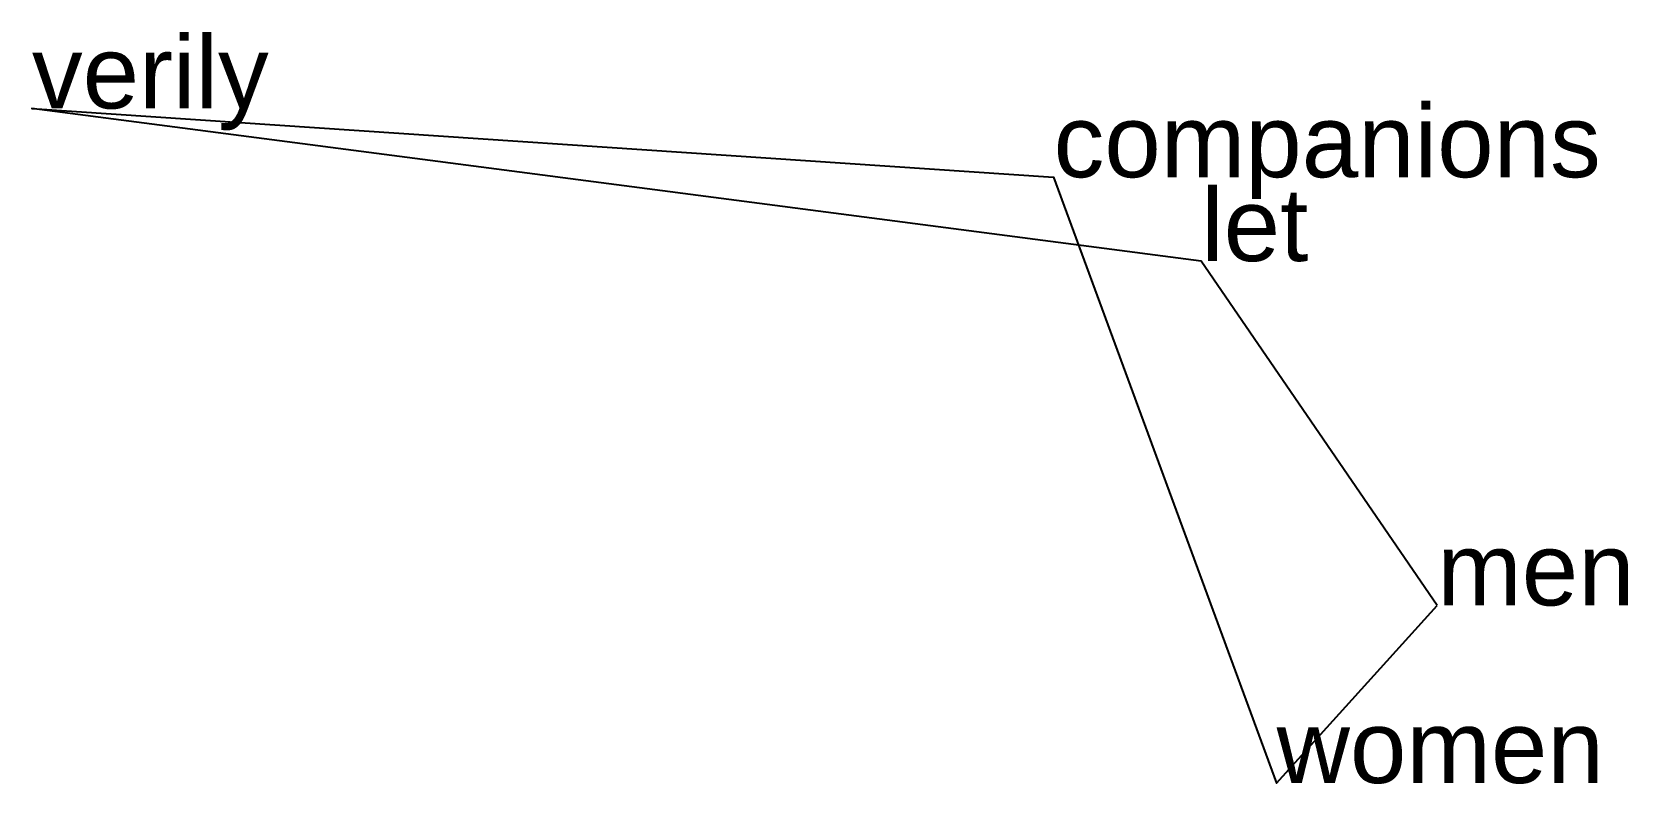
# Model space of a CAD drawing. Extents: x -5.65 to 0.94, y -1.93 to 1.18.
import ezdxf

# ---------------------------------------------------------------- set-up
doc = ezdxf.new("R2010")
doc.units = 0
doc.styles.get("Standard").update_dxf_attribs({"font": 'arial.ttf'})

msp = doc.modelspace()

# ---------------------------------------------------------------- linework, layer by layer
at = {"linetype": 'CONTINUOUS'}
msp.add_polyline3d([(0.1554, -1.1901, 0), (-0.8195, 0.2312, 0), (-5.6473, 0.8613, 0), (-1.4287, 0.5774, 0), (-0.5077, -1.9234, 0), (0.1554, -1.1901, 0)], dxfattribs=at)

# ---------------------------------------------------------------- texts
for s, p in [('verily', (-5.6473, 0.8613)), ('companions', (-1.4287, 0.5774)), ('let', (-0.8195, 0.2312)), ('men', (0.1554, -1.1901)), ('women', (-0.5077, -1.9234))]:
    msp.add_text(s, height=0.3).set_placement(p)

doc.saveas('drawing.dxf')
